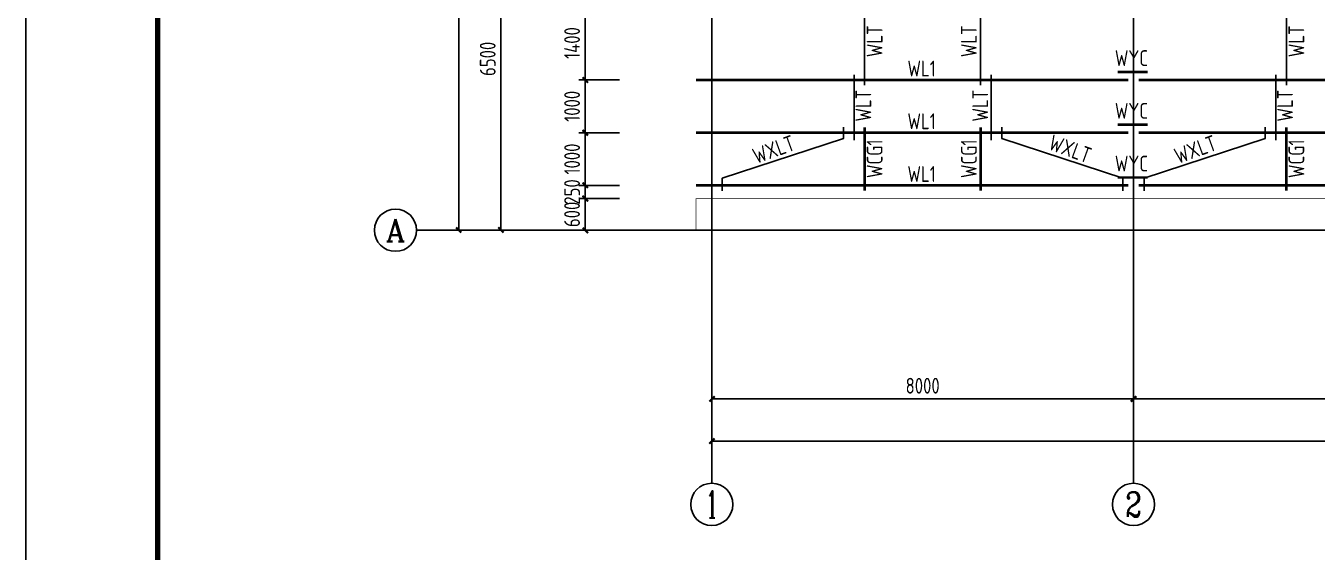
# Model space of a CAD drawing. Header units: millimetres. Extents: x 866561 to 877878, y 40199 to 44891.
# Drawn here: x 872204.5 to 872449.4, y 40433.2 to 40533.1 of the extents above; entities that cross this region are included whole.
import ezdxf
from ezdxf.enums import TextEntityAlignment as Align

# ---------------------------------------------------------------- set-up
doc = ezdxf.new("R2010")
doc.units = ezdxf.units.MM
doc.header["$LTSCALE"] = 1000
doc.header["$MEASUREMENT"] = 0
doc.linetypes.add('DOTE', pattern=[2.42, 2, -0.2, 0.02, -0.2])
for name, color, linetype in [('1307', 7, 'Continuous'), ('AXIS', 3, 'Continuous'), ('AXIS_TEXT', 7, 'Continuous'), ('DIM', 7, 'Continuous'), ('DOTE', 1, 'DOTE'), ('标注', 7, 'Continuous'), ('檩条', 34, 'Continuous')]:
    doc.layers.add(name, color=color, linetype=linetype)
doc.layers.add('_0', color=7, linetype='Continuous', lineweight=25)
doc.styles.add('_TCH_AXIS', font='COMPLEX', dxfattribs={"bigfont": 'GBCBIG'})
doc.styles.add('COMPLEX', font='COMPLEX')
doc.styles.add('GBHZ', font='gbenor.shx', dxfattribs={"width": 0.9, "bigfont": 'gbcbig.shx'})
doc.dimstyles.new('Y100', dxfattribs={"dimscale": 0, "dimtxt": 3, "dimasz": 0.01, "dimexe": 1.2, "dimexo": 2, "dimgap": 1, "dimtad": 1, "dimdec": 0, "dimlfac": 100, "dimzin": 0, "dimdsep": 46, "dimtxsty": 'GBHZ', "dimblk": 'DX', "dimcen": 0.09, "dimdle": 1, "dimclrd": 7, "dimclre": 7, "dimclrt": 7, "dimadec": 0, "dimazin": 0, "dimtfac": 1, "dimtdec": 0, "dimtix": 1, "dimtmove": 2, "dimatfit": 3, "dimldrblk": 'DX', "dimfxl": 0, "dimtolj": 1, "dimtzin": 0, "dimarcsym": 0})

# ---------------------------------------------------------------- blocks, each defined once
blk = doc.blocks.new('_AXISO')
blk.add_circle((0, 0), 0.5)
at = {"layer": 'AXIS_TEXT', "style": 'COMPLEX', "width": 1.041667}
blk.add_attdef('A', text='', height=0.56, dxfattribs=at).set_placement((-0.25, -0.28), (0.25, -0.28), align=Align.FIT)
blk = doc.blocks.new('DX')
at = {"color": 0, "linetype": 'ByBlock', "const_width": 40}
blk.add_lwpolyline([(-54, -51), (46, 49)], dxfattribs=at)
blk = doc.blocks.new('*D499')
at = {"layer": 'Defpoints', "color": 0, "transparency": 16777216}
for p in [(872334.6, 40478.3), (872414.6, 40478.3), (872414.6, 40462.3)]:
    blk.add_point(p, dxfattribs=at)
at = {"layer": 'dim', "color": 7, "lineweight": -2, "transparency": 16777216}
for p, q in [((872334.6, 40476.3), (872334.6, 40461.1)), ((872414.6, 40476.3), (872414.6, 40461.1)), ((872334.61, 40462.3), (872414.59, 40462.3))]:
    blk.add_line(p, q, dxfattribs=at)
at = {"layer": 'dim', "color": 7, "lineweight": -2, "transparency": 16777216, "xscale": 0.01, "yscale": 0.01, "zscale": 0.01, "rotation": 180}
blk.add_blockref('DX', (872334.6, 40462.3), dxfattribs=at)
at = {"layer": 'dim', "color": 7, "lineweight": -2, "transparency": 16777216, "xscale": 0.01, "yscale": 0.01, "zscale": 0.01}
blk.add_blockref('DX', (872414.6, 40462.3), dxfattribs=at)
at = {"layer": 'dim', "color": 7, "transparency": 16777216, "insert": (872374.6, 40464.8), "char_height": 3, "attachment_point": 5, "style": 'GBHZ'}
blk.add_mtext('\\A1;8000', dxfattribs=at)
blk = doc.blocks.new('*D500')
at = {"layer": 'Defpoints', "color": 0, "transparency": 16777216}
for p in [(872414.6, 40478.3), (872494.6, 40478.3), (872494.6, 40462.3)]:
    blk.add_point(p, dxfattribs=at)
at = {"layer": 'dim', "color": 7, "lineweight": -2, "transparency": 16777216}
for p, q in [((872414.6, 40476.3), (872414.6, 40461.1)), ((872494.6, 40476.3), (872494.6, 40461.1)), ((872414.61, 40462.3), (872494.59, 40462.3))]:
    blk.add_line(p, q, dxfattribs=at)
at = {"layer": 'dim', "color": 7, "lineweight": -2, "transparency": 16777216, "xscale": 0.01, "yscale": 0.01, "zscale": 0.01, "rotation": 180}
blk.add_blockref('DX', (872414.6, 40462.3), dxfattribs=at)
at = {"layer": 'dim', "color": 7, "lineweight": -2, "transparency": 16777216, "xscale": 0.01, "yscale": 0.01, "zscale": 0.01}
blk.add_blockref('DX', (872494.6, 40462.3), dxfattribs=at)
at = {"layer": 'dim', "color": 7, "transparency": 16777216, "insert": (872454.6, 40464.8), "char_height": 3, "attachment_point": 5, "style": 'GBHZ'}
blk.add_mtext('\\A1;8000', dxfattribs=at)
blk = doc.blocks.new('*D505')
at = {"layer": 'Defpoints', "color": 0, "transparency": 16777216}
for p in [(872334.6, 40478.3), (872814.6, 40478.3), (872334.6, 40454.3)]:
    blk.add_point(p, dxfattribs=at)
at = {"layer": 'dim', "color": 7, "lineweight": -2, "transparency": 16777216}
for p, q in [((872334.6, 40476.3), (872334.6, 40453.1)), ((872814.6, 40476.3), (872814.6, 40453.1)), ((872814.59, 40454.3), (872334.61, 40454.3))]:
    blk.add_line(p, q, dxfattribs=at)
at = {"layer": 'dim', "color": 7, "lineweight": -2, "transparency": 16777216, "xscale": 0.01, "yscale": 0.01, "zscale": 0.01, "rotation": 180}
blk.add_blockref('DX', (872334.6, 40454.3), dxfattribs=at)
at = {"layer": 'dim', "color": 7, "lineweight": -2, "transparency": 16777216, "xscale": 0.01, "yscale": 0.01, "zscale": 0.01}
blk.add_blockref('DX', (872814.6, 40454.3), dxfattribs=at)
at = {"layer": 'dim', "color": 7, "transparency": 16777216, "insert": (872574.6, 40456.8), "char_height": 3, "attachment_point": 5, "style": 'GBHZ'}
blk.add_mtext('\\A1;48000', dxfattribs=at)
blk = doc.blocks.new('*D506')
at = {"layer": 'Defpoints', "color": 0, "transparency": 16777216}
for p in [(872294.6, 40559.3), (872318.6, 40559.3), (872318.6, 40494.3)]:
    blk.add_point(p, dxfattribs=at)
at = {"layer": 'dim', "color": 7, "lineweight": -2, "transparency": 16777216}
for p, q in [((872316.6, 40559.3), (872293.4, 40559.3)), ((872294.6, 40494.31), (872294.6, 40559.29)), ((872316.6, 40494.3), (872293.4, 40494.3))]:
    blk.add_line(p, q, dxfattribs=at)
at = {"layer": 'dim', "color": 7, "lineweight": -2, "transparency": 16777216, "xscale": 0.01, "yscale": 0.01, "zscale": 0.01}
for p, rotation in [((872294.6, 40559.3), 90), ((872294.6, 40494.3), 270)]:
    blk.add_blockref('DX', p, dxfattribs=dict(at, rotation=rotation))
at = {"layer": 'dim', "color": 7, "transparency": 16777216, "insert": (872292.1, 40526.8), "char_height": 3, "attachment_point": 5, "rotation": 90, "style": 'GBHZ'}
blk.add_mtext('\\A1;6500', dxfattribs=at)
blk = doc.blocks.new('*D509')
at = {"layer": 'Defpoints', "color": 0, "transparency": 16777216}
for p in [(872318.6, 40694.3), (872286.6, 40494.3), (872318.6, 40494.3)]:
    blk.add_point(p, dxfattribs=at)
at = {"layer": 'dim', "color": 7, "lineweight": -2, "transparency": 16777216}
for p, q in [((872316.6, 40694.3), (872285.4, 40694.3)), ((872286.6, 40694.29), (872286.6, 40494.31)), ((872316.6, 40494.3), (872285.4, 40494.3))]:
    blk.add_line(p, q, dxfattribs=at)
at = {"layer": 'dim', "color": 7, "lineweight": -2, "transparency": 16777216, "xscale": 0.01, "yscale": 0.01, "zscale": 0.01}
for p, rotation in [((872286.6, 40694.3), 90), ((872286.6, 40494.3), 270)]:
    blk.add_blockref('DX', p, dxfattribs=dict(at, rotation=rotation))
at = {"layer": 'dim', "color": 7, "transparency": 16777216, "insert": (872284.1, 40594.3), "char_height": 3, "attachment_point": 5, "rotation": 90, "style": 'GBHZ'}
blk.add_mtext('\\A1;20000', dxfattribs=at)
blk = doc.blocks.new('*D579')
at = {"layer": '_0', "color": 7, "lineweight": -2, "transparency": 16777216}
for p, q in [((872317.07, 40500.3), (872309.4, 40500.3)), ((872310.6, 40500.31), (872310.6, 40500.32)), ((872310.6, 40494.3), (872310.6, 40500.3)), ((872317.07, 40494.3), (872309.4, 40494.3)), ((872310.6, 40494.29), (872310.6, 40494.28))]:
    blk.add_line(p, q, dxfattribs=at)
at = {"layer": 'Defpoints', "color": 0, "transparency": 16777216}
for p in [(872310.6, 40500.3), (872319.07, 40500.3), (872319.07, 40494.3)]:
    blk.add_point(p, dxfattribs=at)
at = {"layer": '_0', "color": 7, "lineweight": -2, "transparency": 16777216, "xscale": 0.01, "yscale": 0.01, "zscale": 0.01}
for p, rotation in [((872310.6, 40500.3), 270), ((872310.6, 40494.3), 90)]:
    blk.add_blockref('DX', p, dxfattribs=dict(at, rotation=rotation))
at = {"layer": '_0', "color": 7, "transparency": 16777216, "insert": (872308.1, 40497.3), "char_height": 3, "attachment_point": 5, "rotation": 90, "style": 'GBHZ'}
blk.add_mtext('\\A1;600', dxfattribs=at)
blk = doc.blocks.new('*D580')
at = {"layer": '_0', "color": 7, "lineweight": -2, "transparency": 16777216}
for p, q in [((872317.07, 40502.8), (872309.4, 40502.8)), ((872310.6, 40502.81), (872310.6, 40502.82)), ((872310.6, 40500.3), (872310.6, 40502.8)), ((872317.07, 40500.3), (872309.4, 40500.3)), ((872310.6, 40500.29), (872310.6, 40500.28))]:
    blk.add_line(p, q, dxfattribs=at)
at = {"layer": 'Defpoints', "color": 0, "transparency": 16777216}
for p in [(872310.6, 40502.8), (872319.07, 40502.8), (872319.07, 40500.3)]:
    blk.add_point(p, dxfattribs=at)
at = {"layer": '_0', "color": 7, "lineweight": -2, "transparency": 16777216, "xscale": 0.01, "yscale": 0.01, "zscale": 0.01}
for p, rotation in [((872310.6, 40502.8), 270), ((872310.6, 40500.3), 90)]:
    blk.add_blockref('DX', p, dxfattribs=dict(at, rotation=rotation))
at = {"layer": '_0', "color": 7, "transparency": 16777216, "insert": (872308.1, 40501.55), "char_height": 3, "attachment_point": 5, "rotation": 90, "style": 'GBHZ'}
blk.add_mtext('\\A1;250', dxfattribs=at)
blk = doc.blocks.new('*D581')
at = {"layer": '_0', "color": 7, "lineweight": -2, "transparency": 16777216}
for p, q in [((872317.07, 40512.8), (872309.4, 40512.8)), ((872310.6, 40502.81), (872310.6, 40512.79)), ((872317.07, 40502.8), (872309.4, 40502.8))]:
    blk.add_line(p, q, dxfattribs=at)
at = {"layer": 'Defpoints', "color": 0, "transparency": 16777216}
for p in [(872310.6, 40512.8), (872319.07, 40512.8), (872319.07, 40502.8)]:
    blk.add_point(p, dxfattribs=at)
at = {"layer": '_0', "color": 7, "lineweight": -2, "transparency": 16777216, "xscale": 0.01, "yscale": 0.01, "zscale": 0.01}
for p, rotation in [((872310.6, 40512.8), 90), ((872310.6, 40502.8), 270)]:
    blk.add_blockref('DX', p, dxfattribs=dict(at, rotation=rotation))
at = {"layer": '_0', "color": 7, "transparency": 16777216, "insert": (872308.1, 40507.8), "char_height": 3, "attachment_point": 5, "rotation": 90, "style": 'GBHZ'}
blk.add_mtext('\\A1;1000', dxfattribs=at)
blk = doc.blocks.new('*D582')
at = {"layer": '_0', "color": 7, "lineweight": -2, "transparency": 16777216}
for p, q in [((872317.07, 40522.8), (872309.4, 40522.8)), ((872310.6, 40512.81), (872310.6, 40522.79)), ((872317.07, 40512.8), (872309.4, 40512.8))]:
    blk.add_line(p, q, dxfattribs=at)
at = {"layer": 'Defpoints', "color": 0, "transparency": 16777216}
for p in [(872310.6, 40522.8), (872319.07, 40522.8), (872319.07, 40512.8)]:
    blk.add_point(p, dxfattribs=at)
at = {"layer": '_0', "color": 7, "lineweight": -2, "transparency": 16777216, "xscale": 0.01, "yscale": 0.01, "zscale": 0.01}
for p, rotation in [((872310.6, 40522.8), 90), ((872310.6, 40512.8), 270)]:
    blk.add_blockref('DX', p, dxfattribs=dict(at, rotation=rotation))
at = {"layer": '_0', "color": 7, "transparency": 16777216, "insert": (872308.1, 40517.8), "char_height": 3, "attachment_point": 5, "rotation": 90, "style": 'GBHZ'}
blk.add_mtext('\\A1;1000', dxfattribs=at)
blk = doc.blocks.new('*D583')
at = {"layer": '_0', "color": 7, "lineweight": -2, "transparency": 16777216}
for p, q in [((872317.07, 40536.8), (872309.4, 40536.8)), ((872310.6, 40522.81), (872310.6, 40536.79)), ((872317.07, 40522.8), (872309.4, 40522.8))]:
    blk.add_line(p, q, dxfattribs=at)
at = {"layer": 'Defpoints', "color": 0, "transparency": 16777216}
for p in [(872310.6, 40536.8), (872319.07, 40536.8), (872319.07, 40522.8)]:
    blk.add_point(p, dxfattribs=at)
at = {"layer": '_0', "color": 7, "lineweight": -2, "transparency": 16777216, "xscale": 0.01, "yscale": 0.01, "zscale": 0.01}
for p, rotation in [((872310.6, 40536.8), 90), ((872310.6, 40522.8), 270)]:
    blk.add_blockref('DX', p, dxfattribs=dict(at, rotation=rotation))
at = {"layer": '_0', "color": 7, "transparency": 16777216, "insert": (872308.1, 40529.8), "char_height": 3, "attachment_point": 5, "rotation": 90, "style": 'GBHZ'}
blk.add_mtext('\\A1;1400', dxfattribs=at)

msp = doc.modelspace()

# ---------------------------------------------------------------- linework, layer by layer
for p, q in [((872204.478, 40204.747), (872204.478, 40798.747)), ((872204.478, 40798.747), (872204.478, 40204.747))]:
    msp.add_line(p, q)
at = {"color": 0, "const_width": 1}
msp.add_lwpolyline([(873035.478, 40214.747), (872229.478, 40214.747), (872229.478, 40788.747), (873035.478, 40788.747)], close=True, dxfattribs=at)
at = {"layer": 'AXIS', "color": 0}
for p, q in [((872318.598, 40494.296), (872278.598, 40494.296)), ((872334.598, 40478.296), (872334.598, 40446.296)), ((872414.598, 40478.296), (872414.598, 40446.296))]:
    msp.add_line(p, q, dxfattribs=at)
at = {"layer": 'DOTE', "linetype": 'DOTE'}
for p, q in [((872334.598, 40478.296), (872334.598, 40710.296)), ((872414.598, 40478.296), (872414.598, 40710.296)), ((872830.598, 40494.296), (872318.598, 40494.296))]:
    msp.add_line(p, q, dxfattribs=at)
at = {"layer": '标注', "const_width": 0.15}
msp.add_lwpolyline([(872331.598, 40494.296), (872331.598, 40500.296), (872817.598, 40500.296), (872817.598, 40494.296)], close=True, dxfattribs=at)
at = {"layer": '檩条', "color": 4}
for p, q in [((872363.598, 40521.796), (872363.598, 40537.796)), ((872385.598, 40521.796), (872385.598, 40537.796)), ((872443.598, 40521.796), (872443.598, 40537.796))]:
    msp.add_line(p, q, dxfattribs=at)
at = {"layer": '檩条', "color": 4, "linetype": 'ByBlock'}
for p, q in [((872361.598, 40523.796), (872361.598, 40511.406)), ((872387.598, 40523.796), (872387.598, 40511.406)), ((872441.598, 40523.796), (872441.598, 40511.406))]:
    msp.add_line(p, q, dxfattribs=at)
at = {"layer": '檩条', "color": 6, "const_width": 0.5}
for points in [[(872411.615, 40524.296), (872417.282, 40524.296)], [(872411.615, 40514.296), (872417.282, 40514.296)], [(872411.615, 40504.296), (872417.282, 40504.296)]]:
    msp.add_lwpolyline(points, dxfattribs=at)
at = {"layer": '檩条', "color": 4, "const_width": 0.5}
for points in [[(872413.598, 40522.796), (872331.598, 40522.796)], [(872493.598, 40522.796), (872415.598, 40522.796)], [(872363.598, 40501.796), (872363.598, 40513.796)], [(872385.598, 40501.796), (872385.598, 40513.796)], [(872443.598, 40501.796), (872443.598, 40513.796)], [(872413.598, 40512.796), (872331.598, 40512.796)], [(872493.598, 40512.796), (872415.598, 40512.796)], [(872413.598, 40502.796), (872331.598, 40502.796)], [(872493.598, 40502.796), (872415.598, 40502.796)]]:
    msp.add_lwpolyline(points, dxfattribs=at)
at = {"layer": '檩条', "color": 4, "linetype": 'ByBlock'}
for points in [[(872336.598, 40501.795), (872336.598, 40504.146), (872359.598, 40511.726), (872359.598, 40513.866)], [(872412.598, 40501.795), (872412.598, 40504.146), (872389.598, 40511.726), (872389.598, 40513.866)], [(872416.598, 40501.795), (872416.598, 40504.146), (872439.598, 40511.726), (872439.598, 40513.866)]]:
    msp.add_lwpolyline(points, dxfattribs=at)

# ---------------------------------------------------------------- block references
at = {"layer": 'AXIS', "color": 0}
ref = msp.add_blockref('_AXISO', (872274.598, 40494.296), dxfattribs=dict(at, xscale=8, yscale=8, zscale=8))
ref.add_attrib('A', 'A', dxfattribs={"layer": 'AXIS_TEXT', "color": 0, "height": 4.252, "style": '_TCH_AXIS'}).set_placement((872272.776, 40492.17), (872276.421, 40492.17), align=Align.FIT)
ref = msp.add_blockref('_AXISO', (872334.598, 40442.296), dxfattribs=dict(at, xscale=8, yscale=8, zscale=8))
ref.add_attrib('A', '1', dxfattribs={"layer": 'AXIS_TEXT', "color": 0, "height": 5.147, "style": '_TCH_AXIS'}).set_placement((872333.495, 40439.723), (872335.701, 40439.723), align=Align.FIT)
ref = msp.add_blockref('_AXISO', (872414.598, 40442.296), dxfattribs=dict(at, xscale=8, yscale=8, zscale=8))
ref.add_attrib('A', '2', dxfattribs={"layer": 'AXIS_TEXT', "color": 0, "height": 4.659, "style": '_TCH_AXIS'}).set_placement((872413.045, 40439.967), (872416.151, 40439.967), align=Align.FIT)

# ---------------------------------------------------------------- texts
at = {"layer": '1307', "style": 'GBHZ', "width": 0.9}
for s, rotation, p in [('WLT', 90, (872366.991, 40527.123)), ('WLT', 90, (872384.872, 40527.123)), ('WLT', 90, (872446.991, 40527.123)), ('WLT', 90, (872364.843, 40514.906)), ('WLT', 90, (872387.02, 40514.906)), ('WLT', 90, (872444.843, 40514.906)), ('WXLT', 19.9872, (872343.046, 40506.828)), ('WXLT', 340.0128, (872398.256, 40509.699)), ('WXLT', 19.9872, (872423.046, 40506.828)), ('WCG1', 90, (872366.991, 40504.193)), ('WCG1', 90, (872384.872, 40504.193)), ('WCG1', 90, (872446.991, 40504.193))]:
    msp.add_text(s, height=3, rotation=rotation, dxfattribs=at).set_placement(p)
for p in [(872371.72, 40523.46), (872371.72, 40513.46), (872371.72, 40503.46)]:
    msp.add_text('WL1', height=3, dxfattribs=at).set_placement(p)
at = {"layer": '檩条', "color": 6, "style": 'GBHZ', "width": 0.9}
for p in [(872411.066, 40525.439), (872411.066, 40515.439), (872411.066, 40505.439)]:
    msp.add_text('WYC', height=3, dxfattribs=at).set_placement(p)

# ---------------------------------------------------------------- dimensions: what is measured, and where the dimension line sits
at = {"layer": '_0'}
for base, p1, p2, picture, middle in [((872310.598, 40536.796), (872319.073, 40522.796), (872319.073, 40536.796), '*D583', (872308.098, 40529.796)), ((872310.598, 40522.796), (872319.073, 40512.796), (872319.073, 40522.796), '*D582', (872308.098, 40517.796)), ((872310.598, 40512.796), (872319.073, 40502.796), (872319.073, 40512.796), '*D581', (872308.098, 40507.796)), ((872310.598, 40502.796), (872319.073, 40500.296), (872319.073, 40502.796), '*D580', (872308.098, 40501.546)), ((872310.598, 40500.296), (872319.073, 40494.296), (872319.073, 40500.296), '*D579', (872308.098, 40497.296))]:
    dim = msp.add_linear_dim(base=base, p1=p1, p2=p2, angle=90, dimstyle='Y100', override={"dimscale": 1, "dimfxl": 2}, dxfattribs=at)
    dim.commit()
    dim.dimension.update_dxf_attribs({"geometry": picture, "text_midpoint": middle})
at = {"layer": 'dim'}
for base, p1, p2, picture, middle in [((872286.598, 40494.296), (872318.598, 40694.296), (872318.598, 40494.296), '*D509', (872284.098, 40594.296)), ((872294.598, 40559.296), (872318.598, 40494.296), (872318.598, 40559.296), '*D506', (872292.098, 40526.796))]:
    dim = msp.add_linear_dim(base=base, p1=p1, p2=p2, angle=90, dimstyle='Y100', override={"dimscale": 1, "dimfxl": 2}, dxfattribs=at)
    dim.commit()
    dim.dimension.update_dxf_attribs({"geometry": picture, "text_midpoint": middle})
for base, p1, p2, picture, middle in [((872414.598, 40462.296), (872334.598, 40478.296), (872414.598, 40478.296), '*D499', (872374.598, 40464.796)), ((872334.598, 40454.296), (872814.598, 40478.296), (872334.598, 40478.296), '*D505', (872574.598, 40456.796)), ((872494.598, 40462.296), (872414.598, 40478.296), (872494.598, 40478.296), '*D500', (872454.598, 40464.796))]:
    dim = msp.add_linear_dim(base=base, p1=p1, p2=p2, dimstyle='Y100', override={"dimscale": 1, "dimfxl": 2}, dxfattribs=at)
    dim.commit()
    dim.dimension.update_dxf_attribs({"geometry": picture, "text_midpoint": middle})

doc.saveas('drawing.dxf')
